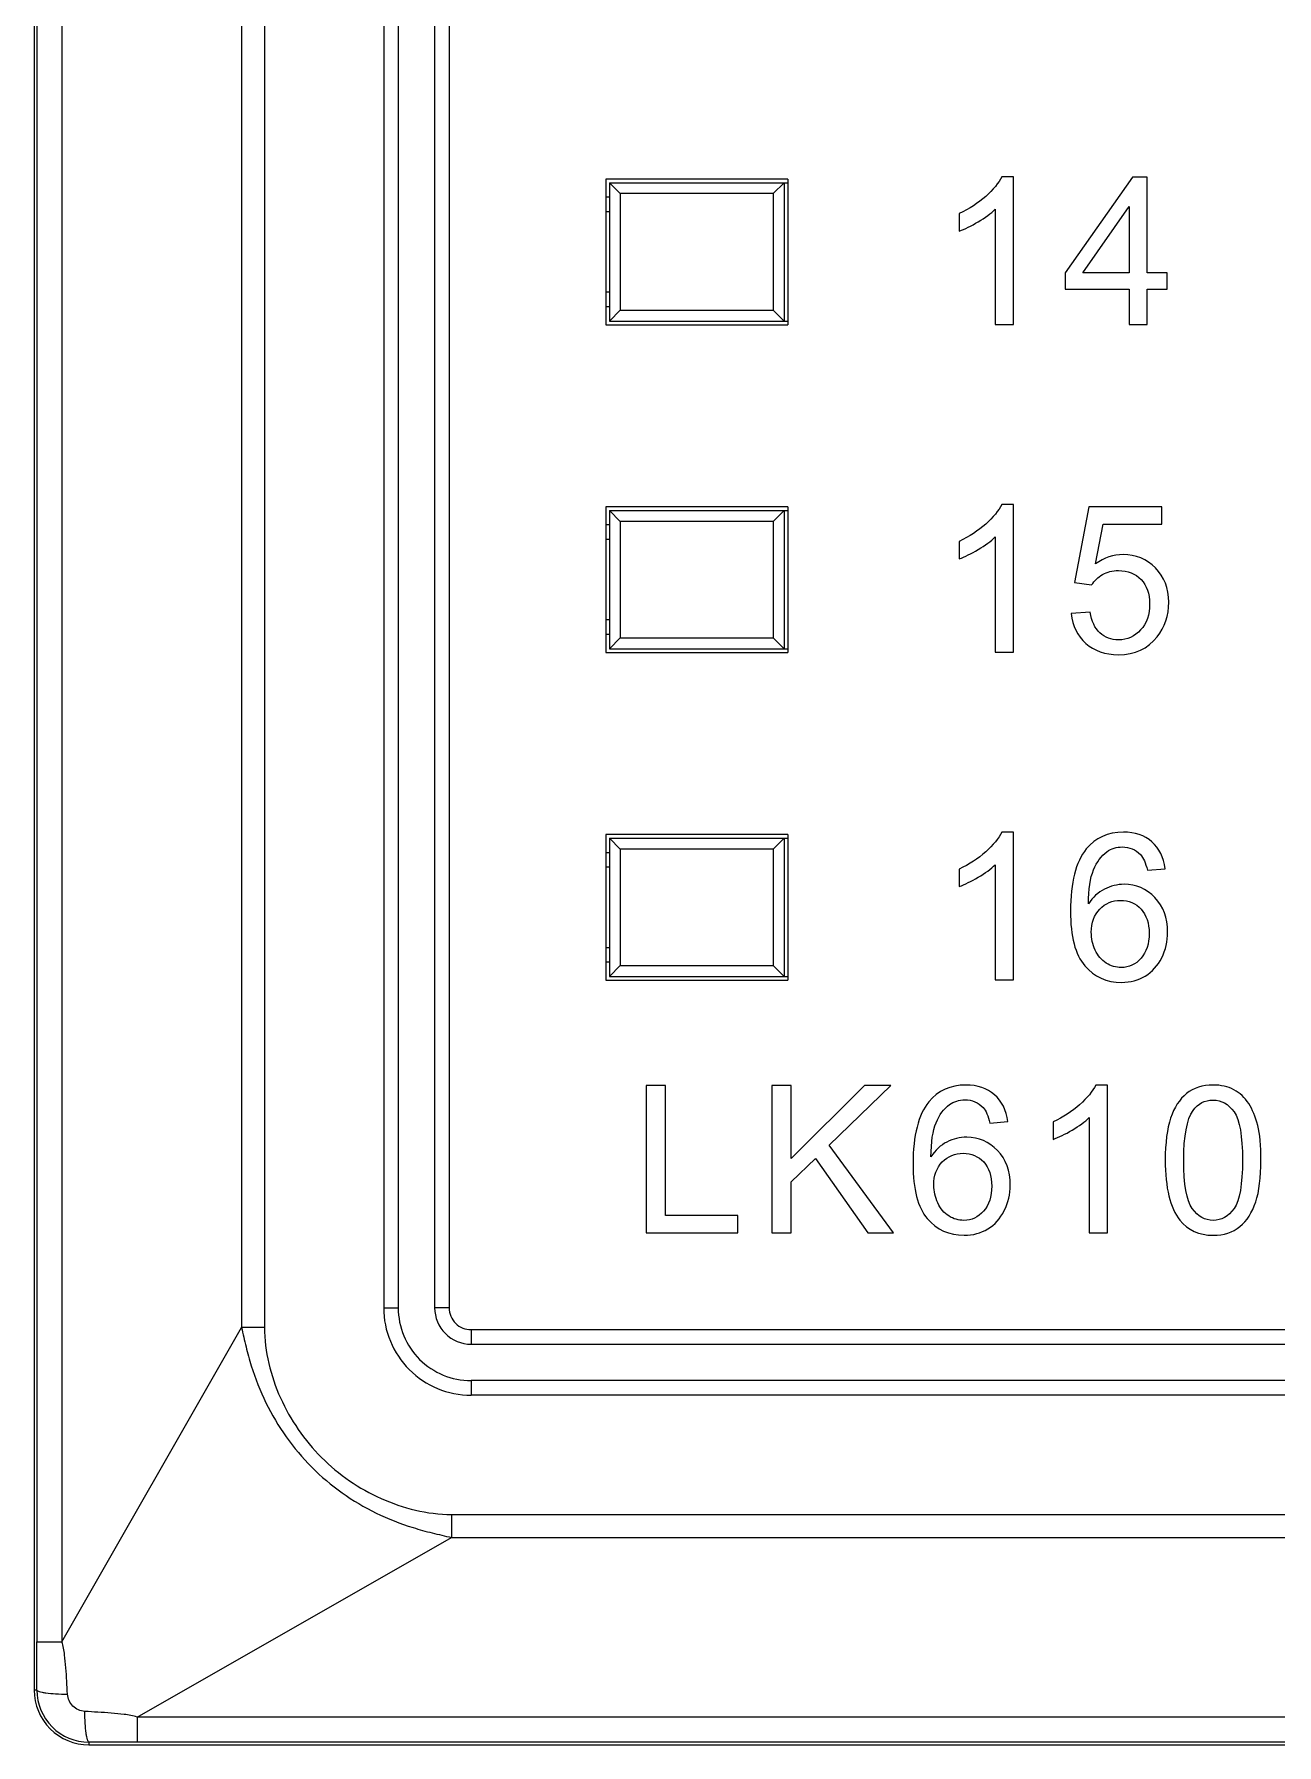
# Model space of a CAD drawing. Header units: millimetres. Extents: x 33157 to 59611, y -29750 to 1750.
# Drawn here: x 53530.83 to 53547.9, y -3682.7 to -3659.21 of the extents above; entities that cross this region are included whole.
import ezdxf

# ---------------------------------------------------------------- set-up
doc = ezdxf.new("R2010")
doc.units = ezdxf.units.MM
doc.layers.add('layer 1', color=7, linetype='Continuous', lineweight=18)

msp = doc.modelspace()

# ---------------------------------------------------------------- linework, layer by layer
at = {"layer": 'layer 1', "lineweight": 9}
for p, q in [((53530.832, -3583.449), (53530.832, -3681.948)), ((53530.87, -3584.113), (53530.87, -3681.284)), ((53531.212, -3584.113), (53531.212, -3681.284)), ((53533.678, -3588.429), (53533.678, -3676.968)), ((53533.994, -3588.429), (53533.994, -3676.968)), ((53535.632, -3588.699), (53535.632, -3676.698)), ((53535.832, -3588.699), (53535.832, -3676.698)), ((53536.332, -3588.699), (53536.332, -3676.698)), ((53536.532, -3588.699), (53536.532, -3676.698)), ((53538.682, -3661.199), (53538.682, -3663.199)), ((53538.732, -3661.249), (53538.732, -3663.149)), ((53541.132, -3661.249), (53541.132, -3663.149)), ((53541.182, -3661.199), (53541.182, -3663.199)), ((53538.882, -3661.399), (53538.882, -3662.999)), ((53540.982, -3661.399), (53540.982, -3662.999)), ((53538.682, -3665.699), (53538.682, -3667.699)), ((53538.732, -3665.749), (53538.732, -3667.649)), ((53541.132, -3665.749), (53541.132, -3667.649)), ((53541.182, -3665.699), (53541.182, -3667.699)), ((53538.882, -3665.899), (53538.882, -3667.499)), ((53540.982, -3665.899), (53540.982, -3667.499)), ((53538.682, -3670.199), (53538.682, -3672.199)), ((53538.732, -3670.249), (53538.732, -3672.149)), ((53541.132, -3670.249), (53541.132, -3672.149)), ((53541.182, -3670.199), (53541.182, -3672.199)), ((53538.882, -3670.399), (53538.882, -3671.999)), ((53540.982, -3670.399), (53540.982, -3671.999)), ((53535.832, -3676.698), (53535.832, -3676.698)), ((53536.532, -3676.698), (53536.532, -3676.698)), ((53533.678, -3676.968), (53533.678, -3676.968)), ((53533.994, -3676.968), (53533.994, -3676.968)), ((53536.832, -3676.998), (53536.832, -3676.998)), ((53536.832, -3676.998), (53536.832, -3677.198)), ((53536.832, -3677.698), (53536.832, -3677.698)), ((53536.832, -3677.698), (53536.832, -3677.898)), ((53536.563, -3679.536), (53536.563, -3679.536)), ((53536.563, -3679.536), (53536.563, -3679.852)), ((53536.563, -3679.852), (53536.563, -3679.852)), ((53531.212, -3681.284), (53531.212, -3681.284)), ((53530.869, -3681.948), (53530.869, -3681.948)), ((53532.246, -3682.319), (53532.246, -3682.319)), ((53532.246, -3682.319), (53532.246, -3682.661)), ((53531.582, -3682.662), (53531.582, -3682.662)), ((53531.582, -3682.662), (53531.582, -3682.698))]:
    msp.add_line(p, q, dxfattribs=at)
for points in [[(53541.182, -3661.199), (53541.182, -3661.199), (53538.682, -3661.199), (53538.682, -3661.199)], [(53538.732, -3661.249), (53538.732, -3661.249), (53541.182, -3661.249), (53541.182, -3661.249)], [(53538.732, -3661.249), (53538.732, -3661.249), (53538.882, -3661.399), (53538.882, -3661.399)], [(53541.132, -3661.249), (53541.132, -3661.249), (53540.982, -3661.399), (53540.982, -3661.399)], [(53538.732, -3661.449), (53538.732, -3661.449), (53538.682, -3661.449), (53538.682, -3661.449)], [(53540.982, -3661.399), (53540.982, -3661.399), (53538.882, -3661.399), (53538.882, -3661.399)], [(53538.732, -3661.649), (53538.732, -3661.649), (53538.682, -3661.649), (53538.682, -3661.649)], [(53538.682, -3662.749), (53538.682, -3662.749), (53538.732, -3662.749), (53538.732, -3662.749)], [(53538.682, -3662.949), (53538.682, -3662.949), (53538.732, -3662.949), (53538.732, -3662.949)], [(53538.682, -3663.199), (53538.682, -3663.199), (53541.182, -3663.199), (53541.182, -3663.199)], [(53538.732, -3663.149), (53538.732, -3663.149), (53541.182, -3663.149), (53541.182, -3663.149)], [(53538.732, -3663.149), (53538.732, -3663.149), (53538.882, -3662.999), (53538.882, -3662.999)], [(53538.882, -3662.999), (53538.882, -3662.999), (53540.982, -3662.999), (53540.982, -3662.999)], [(53541.132, -3663.149), (53541.132, -3663.149), (53540.982, -3662.999), (53540.982, -3662.999)], [(53541.182, -3665.699), (53541.182, -3665.699), (53538.682, -3665.699), (53538.682, -3665.699)], [(53538.732, -3665.749), (53538.732, -3665.749), (53541.182, -3665.749), (53541.182, -3665.749)], [(53538.732, -3665.749), (53538.732, -3665.749), (53538.882, -3665.899), (53538.882, -3665.899)], [(53541.132, -3665.749), (53541.132, -3665.749), (53540.982, -3665.899), (53540.982, -3665.899)], [(53538.732, -3665.949), (53538.732, -3665.949), (53538.682, -3665.949), (53538.682, -3665.949)], [(53540.982, -3665.899), (53540.982, -3665.899), (53538.882, -3665.899), (53538.882, -3665.899)], [(53538.732, -3666.149), (53538.732, -3666.149), (53538.682, -3666.149), (53538.682, -3666.149)], [(53538.682, -3667.249), (53538.682, -3667.249), (53538.732, -3667.249), (53538.732, -3667.249)], [(53538.682, -3667.449), (53538.682, -3667.449), (53538.732, -3667.449), (53538.732, -3667.449)], [(53538.732, -3667.649), (53538.732, -3667.649), (53541.182, -3667.649), (53541.182, -3667.649)], [(53538.732, -3667.649), (53538.732, -3667.649), (53538.882, -3667.499), (53538.882, -3667.499)], [(53538.882, -3667.499), (53538.882, -3667.499), (53540.982, -3667.499), (53540.982, -3667.499)], [(53541.132, -3667.649), (53541.132, -3667.649), (53540.982, -3667.499), (53540.982, -3667.499)], [(53538.682, -3667.699), (53538.682, -3667.699), (53541.182, -3667.699), (53541.182, -3667.699)], [(53541.182, -3670.199), (53541.182, -3670.199), (53538.682, -3670.199), (53538.682, -3670.199)], [(53538.732, -3670.249), (53538.732, -3670.249), (53541.182, -3670.249), (53541.182, -3670.249)], [(53538.732, -3670.249), (53538.732, -3670.249), (53538.882, -3670.399), (53538.882, -3670.399)], [(53541.132, -3670.249), (53541.132, -3670.249), (53540.982, -3670.399), (53540.982, -3670.399)], [(53538.732, -3670.449), (53538.732, -3670.449), (53538.682, -3670.449), (53538.682, -3670.449)], [(53540.982, -3670.399), (53540.982, -3670.399), (53538.882, -3670.399), (53538.882, -3670.399)], [(53538.732, -3670.649), (53538.732, -3670.649), (53538.682, -3670.649), (53538.682, -3670.649)], [(53538.682, -3671.749), (53538.682, -3671.749), (53538.732, -3671.749), (53538.732, -3671.749)], [(53538.682, -3671.949), (53538.682, -3671.949), (53538.732, -3671.949), (53538.732, -3671.949)], [(53538.732, -3672.149), (53538.732, -3672.149), (53538.882, -3671.999), (53538.882, -3671.999)], [(53538.882, -3671.999), (53538.882, -3671.999), (53540.982, -3671.999), (53540.982, -3671.999)], [(53541.132, -3672.149), (53541.132, -3672.149), (53540.982, -3671.999), (53540.982, -3671.999)], [(53538.682, -3672.199), (53538.682, -3672.199), (53541.182, -3672.199), (53541.182, -3672.199)], [(53538.732, -3672.149), (53538.732, -3672.149), (53541.182, -3672.149), (53541.182, -3672.149)], [(53535.632, -3676.698), (53535.632, -3676.698), (53535.832, -3676.698), (53535.832, -3676.698)], [(53536.532, -3676.698), (53536.532, -3676.698), (53536.332, -3676.698), (53536.332, -3676.698)], [(53531.212, -3681.284), (53531.212, -3681.284), (53533.678, -3676.968), (53533.678, -3676.968)], [(53533.994, -3676.968), (53533.994, -3676.968), (53533.678, -3676.968), (53533.678, -3676.968)], [(53536.832, -3676.998), (53536.832, -3676.998), (53559.532, -3676.998), (53559.532, -3676.998)], [(53536.832, -3676.998), (53536.832, -3676.998), (53559.532, -3676.998), (53559.532, -3676.998)], [(53536.832, -3677.198), (53536.832, -3677.198), (53559.532, -3677.198), (53559.532, -3677.198)], [(53559.532, -3677.698), (53559.532, -3677.698), (53536.832, -3677.698), (53536.832, -3677.698)], [(53559.532, -3677.898), (53559.532, -3677.898), (53536.832, -3677.898), (53536.832, -3677.898)], [(53536.563, -3679.536), (53536.563, -3679.536), (53559.801, -3679.536), (53559.801, -3679.536)], [(53532.246, -3682.319), (53532.246, -3682.319), (53536.563, -3679.852), (53536.563, -3679.852)], [(53536.563, -3679.852), (53536.563, -3679.852), (53559.801, -3679.852), (53559.801, -3679.852)], [(53530.87, -3681.284), (53530.87, -3681.284), (53531.212, -3681.284), (53531.212, -3681.284)], [(53530.869, -3681.948), (53530.869, -3681.727), (53530.87, -3681.506), (53530.87, -3681.284)], [(53530.869, -3681.948), (53530.869, -3681.948), (53530.832, -3681.948), (53530.832, -3681.948)], [(53564.118, -3682.319), (53564.118, -3682.319), (53532.246, -3682.319), (53532.246, -3682.319)], [(53531.582, -3682.698), (53531.582, -3682.698), (53564.782, -3682.698), (53564.782, -3682.698)], [(53532.246, -3682.661), (53532.025, -3682.661), (53531.803, -3682.661), (53531.582, -3682.662)], [(53564.118, -3682.661), (53564.118, -3682.661), (53532.246, -3682.661), (53532.246, -3682.661)]]:
    msp.add_open_spline(points, degree=3, dxfattribs=at)
at = {"layer": 'layer 1'}
for points, knots in [([(53544.282, -3663.196), (53544.282, -3663.196), (53544.033, -3663.196), (53544.033, -3663.196), (53544.033, -3663.196), (53544.033, -3661.614), (53544.033, -3661.614), (53543.974, -3661.672), (53543.895, -3661.729), (53543.798, -3661.786), (53543.701, -3661.843), (53543.614, -3661.885), (53543.537, -3661.914), (53543.537, -3661.914), (53543.537, -3661.674), (53543.537, -3661.674), (53543.675, -3661.609), (53543.797, -3661.53), (53543.901, -3661.437), (53544.005, -3661.344), (53544.079, -3661.254), (53544.122, -3661.167), (53544.122, -3661.167), (53544.282, -3661.167), (53544.282, -3661.167), (53544.282, -3661.167), (53544.282, -3663.196), (53544.282, -3663.196)], [0, 0, 0, 0, 142398.644201, 142398.644201, 142398.644201, 284797.288402, 284797.288402, 284797.288402, 427195.932604, 427195.932604, 427195.932604, 569594.576805, 569594.576805, 569594.576805, 711993.221006, 711993.221006, 711993.221006, 854391.865207, 854391.865207, 854391.865207, 996790.509409, 996790.509409, 996790.509409, 1139189.15361, 1139189.15361, 1139189.15361, 1281587.797811, 1281587.797811, 1281587.797811, 1281587.797811]), ([(53545.87, -3663.196), (53545.87, -3663.196), (53545.87, -3662.713), (53545.87, -3662.713), (53545.87, -3662.713), (53544.992, -3662.713), (53544.992, -3662.713), (53544.992, -3662.713), (53544.992, -3662.485), (53544.992, -3662.485), (53544.992, -3662.485), (53545.915, -3661.175), (53545.915, -3661.175), (53545.915, -3661.175), (53546.118, -3661.175), (53546.118, -3661.175), (53546.118, -3661.175), (53546.118, -3662.485), (53546.118, -3662.485), (53546.118, -3662.485), (53546.392, -3662.485), (53546.392, -3662.485), (53546.392, -3662.485), (53546.392, -3662.713), (53546.392, -3662.713), (53546.392, -3662.713), (53546.118, -3662.713), (53546.118, -3662.713), (53546.118, -3662.713), (53546.118, -3663.196), (53546.118, -3663.196), (53546.118, -3663.196), (53545.87, -3663.196), (53545.87, -3663.196)], [0, 0, 0, 0, 140855.986837, 140855.986837, 140855.986837, 281711.973673, 281711.973673, 281711.973673, 422567.96051, 422567.96051, 422567.96051, 563423.947346, 563423.947346, 563423.947346, 704279.934183, 704279.934183, 704279.934183, 845135.921019, 845135.921019, 845135.921019, 985991.907856, 985991.907856, 985991.907856, 1126847.894693, 1126847.894693, 1126847.894693, 1267703.881529, 1267703.881529, 1267703.881529, 1408559.868366, 1408559.868366, 1408559.868366, 1549415.855202, 1549415.855202, 1549415.855202, 1549415.855202]), ([(53545.87, -3662.485), (53545.87, -3662.485), (53545.87, -3661.575), (53545.87, -3661.575), (53545.87, -3661.575), (53545.236, -3662.485), (53545.236, -3662.485), (53545.236, -3662.485), (53545.87, -3662.485), (53545.87, -3662.485)], [0, 0, 0, 0, 159420.141462, 159420.141462, 159420.141462, 318840.282923, 318840.282923, 318840.282923, 478260.424385, 478260.424385, 478260.424385, 478260.424385]), ([(53544.282, -3667.696), (53544.282, -3667.696), (53544.033, -3667.696), (53544.033, -3667.696), (53544.033, -3667.696), (53544.033, -3666.114), (53544.033, -3666.114), (53543.974, -3666.172), (53543.895, -3666.229), (53543.798, -3666.286), (53543.701, -3666.343), (53543.614, -3666.385), (53543.537, -3666.414), (53543.537, -3666.414), (53543.537, -3666.174), (53543.537, -3666.174), (53543.675, -3666.109), (53543.797, -3666.03), (53543.901, -3665.937), (53544.005, -3665.844), (53544.079, -3665.754), (53544.122, -3665.667), (53544.122, -3665.667), (53544.282, -3665.667), (53544.282, -3665.667), (53544.282, -3665.667), (53544.282, -3667.696), (53544.282, -3667.696)], [0, 0, 0, 0, 142404.703996, 142404.703996, 142404.703996, 284809.407993, 284809.407993, 284809.407993, 427214.111989, 427214.111989, 427214.111989, 569618.815986, 569618.815986, 569618.815986, 712023.519982, 712023.519982, 712023.519982, 854428.223979, 854428.223979, 854428.223979, 996832.927975, 996832.927975, 996832.927975, 1139237.631971, 1139237.631971, 1139237.631971, 1281642.335968, 1281642.335968, 1281642.335968, 1281642.335968]), ([(53545.077, -3667.165), (53545.077, -3667.165), (53545.336, -3667.145), (53545.336, -3667.145), (53545.356, -3667.272), (53545.4, -3667.367), (53545.47, -3667.431), (53545.54, -3667.494), (53545.625, -3667.526), (53545.725, -3667.526), (53545.846, -3667.526), (53545.947, -3667.481), (53546.029, -3667.391), (53546.111, -3667.301), (53546.152, -3667.182), (53546.152, -3667.033), (53546.152, -3666.891), (53546.113, -3666.78), (53546.034, -3666.698), (53545.956, -3666.616), (53545.852, -3666.575), (53545.723, -3666.575), (53545.642, -3666.575), (53545.57, -3666.594), (53545.506, -3666.63), (53545.443, -3666.667), (53545.393, -3666.715), (53545.356, -3666.773), (53545.356, -3666.773), (53545.122, -3666.739), (53545.122, -3666.739), (53545.122, -3666.739), (53545.317, -3665.7), (53545.317, -3665.7), (53545.317, -3665.7), (53546.319, -3665.7), (53546.319, -3665.7), (53546.319, -3665.7), (53546.319, -3665.938), (53546.319, -3665.938), (53546.319, -3665.938), (53545.515, -3665.938), (53545.515, -3665.938), (53545.515, -3665.938), (53545.407, -3666.483), (53545.407, -3666.483), (53545.528, -3666.398), (53545.655, -3666.355), (53545.788, -3666.355), (53545.963, -3666.355), (53546.112, -3666.416), (53546.233, -3666.539), (53546.354, -3666.661), (53546.415, -3666.818), (53546.415, -3667.01), (53546.415, -3667.193), (53546.361, -3667.351), (53546.255, -3667.484), (53546.126, -3667.648), (53545.949, -3667.73), (53545.725, -3667.73), (53545.542, -3667.73), (53545.392, -3667.678), (53545.276, -3667.575), (53545.16, -3667.472), (53545.093, -3667.335), (53545.077, -3667.165)], [0, 0, 0, 0, 137465.911258, 137465.911258, 137465.911258, 274931.822516, 274931.822516, 274931.822516, 412397.733773, 412397.733773, 412397.733773, 549863.645031, 549863.645031, 549863.645031, 687329.556289, 687329.556289, 687329.556289, 824795.467547, 824795.467547, 824795.467547, 962261.378805, 962261.378805, 962261.378805, 1099727.290062, 1099727.290062, 1099727.290062, 1237193.20132, 1237193.20132, 1237193.20132, 1374659.112578, 1374659.112578, 1374659.112578, 1512125.023836, 1512125.023836, 1512125.023836, 1649590.935093, 1649590.935093, 1649590.935093, 1787056.846351, 1787056.846351, 1787056.846351, 1924522.757609, 1924522.757609, 1924522.757609, 2061988.668867, 2061988.668867, 2061988.668867, 2199454.580125, 2199454.580125, 2199454.580125, 2336920.491382, 2336920.491382, 2336920.491382, 2474386.40264, 2474386.40264, 2474386.40264, 2611852.313898, 2611852.313898, 2611852.313898, 2749318.225156, 2749318.225156, 2749318.225156, 2886784.136414, 2886784.136414, 2886784.136414, 3024250.047671, 3024250.047671, 3024250.047671, 3024250.047671]), ([(53544.282, -3672.196), (53544.282, -3672.196), (53544.033, -3672.196), (53544.033, -3672.196), (53544.033, -3672.196), (53544.033, -3670.614), (53544.033, -3670.614), (53543.974, -3670.672), (53543.895, -3670.729), (53543.798, -3670.786), (53543.701, -3670.843), (53543.614, -3670.885), (53543.537, -3670.914), (53543.537, -3670.914), (53543.537, -3670.674), (53543.537, -3670.674), (53543.675, -3670.609), (53543.797, -3670.53), (53543.901, -3670.437), (53544.005, -3670.344), (53544.079, -3670.254), (53544.122, -3670.167), (53544.122, -3670.167), (53544.282, -3670.167), (53544.282, -3670.167), (53544.282, -3670.167), (53544.282, -3672.196), (53544.282, -3672.196)], [0, 0, 0, 0, 142410.764405, 142410.764405, 142410.764405, 284821.528809, 284821.528809, 284821.528809, 427232.293214, 427232.293214, 427232.293214, 569643.057619, 569643.057619, 569643.057619, 712053.822024, 712053.822024, 712053.822024, 854464.586428, 854464.586428, 854464.586428, 996875.350833, 996875.350833, 996875.350833, 1139286.115238, 1139286.115238, 1139286.115238, 1281696.879643, 1281696.879643, 1281696.879643, 1281696.879643]), ([(53546.367, -3670.669), (53546.367, -3670.669), (53546.121, -3670.689), (53546.121, -3670.689), (53546.099, -3670.591), (53546.067, -3670.52), (53546.026, -3670.476), (53545.959, -3670.405), (53545.876, -3670.37), (53545.777, -3670.37), (53545.698, -3670.37), (53545.627, -3670.392), (53545.566, -3670.436), (53545.488, -3670.493), (53545.427, -3670.576), (53545.382, -3670.685), (53545.336, -3670.795), (53545.313, -3670.95), (53545.311, -3671.152), (53545.371, -3671.061), (53545.444, -3670.993), (53545.531, -3670.95), (53545.617, -3670.906), (53545.708, -3670.883), (53545.803, -3670.883), (53545.968, -3670.883), (53546.109, -3670.945), (53546.226, -3671.066), (53546.342, -3671.188), (53546.4, -3671.345), (53546.4, -3671.539), (53546.4, -3671.666), (53546.373, -3671.783), (53546.319, -3671.892), (53546.264, -3672.001), (53546.189, -3672.085), (53546.093, -3672.143), (53545.997, -3672.2), (53545.889, -3672.23), (53545.767, -3672.23), (53545.561, -3672.23), (53545.392, -3672.153), (53545.261, -3672.001), (53545.131, -3671.85), (53545.065, -3671.599), (53545.065, -3671.25), (53545.065, -3670.859), (53545.138, -3670.575), (53545.282, -3670.398), (53545.408, -3670.244), (53545.578, -3670.167), (53545.792, -3670.167), (53545.951, -3670.167), (53546.082, -3670.211), (53546.184, -3670.3), (53546.285, -3670.389), (53546.346, -3670.512), (53546.367, -3670.669)], [0, 0, 0, 0, 137937.571669, 137937.571669, 137937.571669, 275875.143337, 275875.143337, 275875.143337, 413812.715006, 413812.715006, 413812.715006, 551750.286674, 551750.286674, 551750.286674, 689687.858343, 689687.858343, 689687.858343, 827625.430012, 827625.430012, 827625.430012, 965563.00168, 965563.00168, 965563.00168, 1103500.573349, 1103500.573349, 1103500.573349, 1241438.145017, 1241438.145017, 1241438.145017, 1379375.716686, 1379375.716686, 1379375.716686, 1517313.288354, 1517313.288354, 1517313.288354, 1655250.860023, 1655250.860023, 1655250.860023, 1793188.431692, 1793188.431692, 1793188.431692, 1931126.00336, 1931126.00336, 1931126.00336, 2069063.575029, 2069063.575029, 2069063.575029, 2207001.146697, 2207001.146697, 2207001.146697, 2344938.718366, 2344938.718366, 2344938.718366, 2482876.290035, 2482876.290035, 2482876.290035, 2620813.861703, 2620813.861703, 2620813.861703, 2620813.861703]), ([(53545.351, -3671.541), (53545.351, -3671.627), (53545.369, -3671.708), (53545.405, -3671.787), (53545.441, -3671.865), (53545.492, -3671.924), (53545.557, -3671.965), (53545.621, -3672.006), (53545.69, -3672.026), (53545.763, -3672.026), (53545.869, -3672.026), (53545.959, -3671.984), (53546.034, -3671.899), (53546.109, -3671.815), (53546.146, -3671.7), (53546.146, -3671.555), (53546.146, -3671.415), (53546.109, -3671.305), (53546.035, -3671.224), (53545.962, -3671.144), (53545.867, -3671.104), (53545.753, -3671.104), (53545.641, -3671.104), (53545.546, -3671.144), (53545.468, -3671.224), (53545.39, -3671.305), (53545.351, -3671.41), (53545.351, -3671.541)], [0, 0, 0, 0, 142417.965272, 142417.965272, 142417.965272, 284835.930545, 284835.930545, 284835.930545, 427253.895817, 427253.895817, 427253.895817, 569671.86109, 569671.86109, 569671.86109, 712089.826362, 712089.826362, 712089.826362, 854507.791634, 854507.791634, 854507.791634, 996925.756907, 996925.756907, 996925.756907, 1139343.722179, 1139343.722179, 1139343.722179, 1281761.687451, 1281761.687451, 1281761.687451, 1281761.687451]), ([(53539.236, -3675.668), (53539.236, -3675.668), (53539.236, -3673.647), (53539.236, -3673.647), (53539.236, -3673.647), (53539.504, -3673.647), (53539.504, -3673.647), (53539.504, -3673.647), (53539.504, -3675.431), (53539.504, -3675.431), (53539.504, -3675.431), (53540.498, -3675.431), (53540.498, -3675.431), (53540.498, -3675.431), (53540.498, -3675.668), (53540.498, -3675.668), (53540.498, -3675.668), (53539.236, -3675.668), (53539.236, -3675.668)], [0, 0, 0, 0, 146970.367872, 146970.367872, 146970.367872, 293940.735744, 293940.735744, 293940.735744, 440911.103616, 440911.103616, 440911.103616, 587881.471488, 587881.471488, 587881.471488, 734851.839359, 734851.839359, 734851.839359, 881822.207231, 881822.207231, 881822.207231, 881822.207231]), ([(53540.963, -3675.668), (53540.963, -3675.668), (53540.963, -3673.647), (53540.963, -3673.647), (53540.963, -3673.647), (53541.231, -3673.647), (53541.231, -3673.647), (53541.231, -3673.647), (53541.231, -3674.649), (53541.231, -3674.649), (53541.231, -3674.649), (53542.235, -3673.647), (53542.235, -3673.647), (53542.235, -3673.647), (53542.597, -3673.647), (53542.597, -3673.647), (53542.597, -3673.647), (53541.749, -3674.466), (53541.749, -3674.466), (53541.749, -3674.466), (53542.633, -3675.668), (53542.633, -3675.668), (53542.633, -3675.668), (53542.281, -3675.668), (53542.281, -3675.668), (53542.281, -3675.668), (53541.561, -3674.648), (53541.561, -3674.648), (53541.561, -3674.648), (53541.231, -3674.968), (53541.231, -3674.968), (53541.231, -3674.968), (53541.231, -3675.668), (53541.231, -3675.668), (53541.231, -3675.668), (53540.963, -3675.668), (53540.963, -3675.668)], [0, 0, 0, 0, 140435.974132, 140435.974132, 140435.974132, 280871.948263, 280871.948263, 280871.948263, 421307.922395, 421307.922395, 421307.922395, 561743.896526, 561743.896526, 561743.896526, 702179.870658, 702179.870658, 702179.870658, 842615.844789, 842615.844789, 842615.844789, 983051.818921, 983051.818921, 983051.818921, 1123487.793052, 1123487.793052, 1123487.793052, 1263923.767184, 1263923.767184, 1263923.767184, 1404359.741315, 1404359.741315, 1404359.741315, 1544795.715447, 1544795.715447, 1544795.715447, 1685231.689579, 1685231.689579, 1685231.689579, 1685231.689579]), ([(53544.204, -3674.141), (53544.204, -3674.141), (53543.959, -3674.161), (53543.959, -3674.161), (53543.936, -3674.063), (53543.905, -3673.992), (53543.864, -3673.948), (53543.797, -3673.877), (53543.714, -3673.842), (53543.615, -3673.842), (53543.535, -3673.842), (53543.465, -3673.864), (53543.404, -3673.908), (53543.326, -3673.965), (53543.265, -3674.048), (53543.219, -3674.157), (53543.174, -3674.267), (53543.151, -3674.422), (53543.149, -3674.624), (53543.208, -3674.533), (53543.282, -3674.465), (53543.368, -3674.422), (53543.455, -3674.378), (53543.545, -3674.355), (53543.64, -3674.355), (53543.806, -3674.355), (53543.947, -3674.417), (53544.063, -3674.538), (53544.18, -3674.66), (53544.238, -3674.817), (53544.238, -3675.011), (53544.238, -3675.138), (53544.211, -3675.255), (53544.156, -3675.364), (53544.101, -3675.473), (53544.026, -3675.557), (53543.93, -3675.615), (53543.835, -3675.672), (53543.726, -3675.702), (53543.605, -3675.702), (53543.398, -3675.702), (53543.23, -3675.625), (53543.099, -3675.473), (53542.968, -3675.322), (53542.903, -3675.071), (53542.903, -3674.722), (53542.903, -3674.331), (53542.976, -3674.047), (53543.12, -3673.87), (53543.246, -3673.716), (53543.416, -3673.639), (53543.63, -3673.639), (53543.789, -3673.639), (53543.92, -3673.683), (53544.021, -3673.772), (53544.123, -3673.861), (53544.184, -3673.984), (53544.204, -3674.141)], [0, 0, 0, 0, 137936.822858, 137936.822858, 137936.822858, 275873.645716, 275873.645716, 275873.645716, 413810.468574, 413810.468574, 413810.468574, 551747.291432, 551747.291432, 551747.291432, 689684.11429, 689684.11429, 689684.11429, 827620.937148, 827620.937148, 827620.937148, 965557.760006, 965557.760006, 965557.760006, 1103494.582864, 1103494.582864, 1103494.582864, 1241431.405722, 1241431.405722, 1241431.405722, 1379368.22858, 1379368.22858, 1379368.22858, 1517305.051438, 1517305.051438, 1517305.051438, 1655241.874296, 1655241.874296, 1655241.874296, 1793178.697154, 1793178.697154, 1793178.697154, 1931115.520012, 1931115.520012, 1931115.520012, 2069052.34287, 2069052.34287, 2069052.34287, 2206989.165728, 2206989.165728, 2206989.165728, 2344925.988586, 2344925.988586, 2344925.988586, 2482862.811444, 2482862.811444, 2482862.811444, 2620799.634302, 2620799.634302, 2620799.634302, 2620799.634302]), ([(53545.572, -3675.668), (53545.572, -3675.668), (53545.324, -3675.668), (53545.324, -3675.668), (53545.324, -3675.668), (53545.324, -3674.086), (53545.324, -3674.086), (53545.264, -3674.144), (53545.185, -3674.201), (53545.089, -3674.258), (53544.992, -3674.315), (53544.904, -3674.357), (53544.827, -3674.386), (53544.827, -3674.386), (53544.827, -3674.146), (53544.827, -3674.146), (53544.966, -3674.081), (53545.087, -3674.002), (53545.191, -3673.909), (53545.295, -3673.816), (53545.369, -3673.726), (53545.412, -3673.639), (53545.412, -3673.639), (53545.572, -3673.639), (53545.572, -3673.639), (53545.572, -3673.639), (53545.572, -3675.668), (53545.572, -3675.668)], [0, 0, 0, 0, 142418.753744, 142418.753744, 142418.753744, 284837.507489, 284837.507489, 284837.507489, 427256.261233, 427256.261233, 427256.261233, 569675.014977, 569675.014977, 569675.014977, 712093.768722, 712093.768722, 712093.768722, 854512.522466, 854512.522466, 854512.522466, 996931.27621, 996931.27621, 996931.27621, 1139350.029955, 1139350.029955, 1139350.029955, 1281768.783699, 1281768.783699, 1281768.783699, 1281768.783699]), ([(53546.367, -3674.671), (53546.367, -3674.432), (53546.392, -3674.239), (53546.441, -3674.093), (53546.49, -3673.947), (53546.563, -3673.835), (53546.66, -3673.756), (53546.756, -3673.678), (53546.878, -3673.639), (53547.025, -3673.639), (53547.133, -3673.639), (53547.228, -3673.66), (53547.31, -3673.704), (53547.392, -3673.748), (53547.46, -3673.811), (53547.513, -3673.893), (53547.565, -3673.975), (53547.607, -3674.075), (53547.637, -3674.193), (53547.667, -3674.311), (53547.682, -3674.471), (53547.682, -3674.671), (53547.682, -3674.908), (53547.658, -3675.1), (53547.609, -3675.245), (53547.561, -3675.392), (53547.488, -3675.504), (53547.391, -3675.583), (53547.295, -3675.662), (53547.172, -3675.702), (53547.025, -3675.702), (53546.83, -3675.702), (53546.678, -3675.632), (53546.567, -3675.494), (53546.434, -3675.324), (53546.367, -3675.05), (53546.367, -3674.671)], [0, 0, 0, 0, 140453.205878, 140453.205878, 140453.205878, 280906.411756, 280906.411756, 280906.411756, 421359.617634, 421359.617634, 421359.617634, 561812.823512, 561812.823512, 561812.823512, 702266.02939, 702266.02939, 702266.02939, 842719.235269, 842719.235269, 842719.235269, 983172.441147, 983172.441147, 983172.441147, 1123625.647025, 1123625.647025, 1123625.647025, 1264078.852903, 1264078.852903, 1264078.852903, 1404532.058781, 1404532.058781, 1404532.058781, 1544985.264659, 1544985.264659, 1544985.264659, 1685438.470537, 1685438.470537, 1685438.470537, 1685438.470537]), ([(53546.621, -3674.672), (53546.621, -3675.004), (53546.66, -3675.225), (53546.737, -3675.334), (53546.815, -3675.444), (53546.911, -3675.498), (53547.025, -3675.498), (53547.139, -3675.498), (53547.235, -3675.443), (53547.312, -3675.334), (53547.39, -3675.224), (53547.428, -3675.003), (53547.428, -3674.672), (53547.428, -3674.339), (53547.39, -3674.118), (53547.312, -3674.009), (53547.235, -3673.899), (53547.138, -3673.845), (53547.022, -3673.845), (53546.908, -3673.845), (53546.817, -3673.893), (53546.749, -3673.989), (53546.664, -3674.112), (53546.621, -3674.34), (53546.621, -3674.672)], [0, 0, 0, 0, 143722.93088, 143722.93088, 143722.93088, 287445.861761, 287445.861761, 287445.861761, 431168.792641, 431168.792641, 431168.792641, 574891.723521, 574891.723521, 574891.723521, 718614.654401, 718614.654401, 718614.654401, 862337.585282, 862337.585282, 862337.585282, 1006060.516162, 1006060.516162, 1006060.516162, 1149783.447042, 1149783.447042, 1149783.447042, 1149783.447042]), ([(53543.188, -3675.013), (53543.188, -3675.099), (53543.206, -3675.18), (53543.243, -3675.259), (53543.279, -3675.337), (53543.33, -3675.396), (53543.394, -3675.437), (53543.459, -3675.478), (53543.528, -3675.498), (53543.601, -3675.498), (53543.706, -3675.498), (53543.797, -3675.456), (53543.872, -3675.371), (53543.946, -3675.287), (53543.984, -3675.172), (53543.984, -3675.027), (53543.984, -3674.887), (53543.947, -3674.777), (53543.873, -3674.696), (53543.799, -3674.616), (53543.705, -3674.576), (53543.591, -3674.576), (53543.479, -3674.576), (53543.383, -3674.616), (53543.305, -3674.696), (53543.227, -3674.777), (53543.188, -3674.882), (53543.188, -3675.013)], [0, 0, 0, 0, 142417.089917, 142417.089917, 142417.089917, 284834.179833, 284834.179833, 284834.179833, 427251.26975, 427251.26975, 427251.26975, 569668.359666, 569668.359666, 569668.359666, 712085.449583, 712085.449583, 712085.449583, 854502.539499, 854502.539499, 854502.539499, 996919.629416, 996919.629416, 996919.629416, 1139336.719332, 1139336.719332, 1139336.719332, 1281753.809249, 1281753.809249, 1281753.809249, 1281753.809249])]:
    msp.add_open_spline(points, degree=3, knots=knots, dxfattribs=at)
at = {"layer": 'layer 1', "lineweight": 9}
for points, knots in [([(53535.632, -3676.698), (53535.632, -3677.017), (53535.759, -3677.322), (53535.984, -3677.547), (53536.209, -3677.772), (53536.514, -3677.898), (53536.832, -3677.898)], [0, 0, 0, 0, 173114.347644, 173114.347644, 173114.347644, 346228.695288, 346228.695288, 346228.695288, 346228.695288]), ([(53535.832, -3676.698), (53535.832, -3676.964), (53535.937, -3677.218), (53536.125, -3677.406), (53536.313, -3677.593), (53536.567, -3677.698), (53536.832, -3677.698)], [0, 0, 0, 0, 173114.733995, 173114.733995, 173114.733995, 346229.467989, 346229.467989, 346229.467989, 346229.467989]), ([(53536.332, -3676.698), (53536.332, -3676.831), (53536.385, -3676.958), (53536.479, -3677.052), (53536.572, -3677.146), (53536.699, -3677.198), (53536.832, -3677.198)], [0, 0, 0, 0, 173115.700263, 173115.700263, 173115.700263, 346231.400526, 346231.400526, 346231.400526, 346231.400526]), ([(53536.532, -3676.698), (53536.532, -3676.778), (53536.564, -3676.854), (53536.62, -3676.911), (53536.676, -3676.967), (53536.753, -3676.998), (53536.832, -3676.998)], [0, 0, 0, 0, 173116.086774, 173116.086774, 173116.086774, 346232.173549, 346232.173549, 346232.173549, 346232.173549]), ([(53533.678, -3676.968), (53533.7, -3677.056), (53533.719, -3677.145), (53533.741, -3677.233), (53533.763, -3677.321), (53533.787, -3677.408), (53533.814, -3677.495), (53533.869, -3677.669), (53533.935, -3677.838), (53534.015, -3678.002), (53534.094, -3678.165), (53534.187, -3678.322), (53534.293, -3678.47), (53534.398, -3678.618), (53534.516, -3678.758), (53534.644, -3678.886), (53534.773, -3679.015), (53534.912, -3679.132), (53535.06, -3679.238), (53535.209, -3679.343), (53535.365, -3679.436), (53535.529, -3679.516), (53535.692, -3679.595), (53535.862, -3679.662), (53536.035, -3679.716), (53536.122, -3679.743), (53536.21, -3679.767), (53536.298, -3679.789), (53536.386, -3679.811), (53536.475, -3679.831), (53536.563, -3679.852)], [0, 0, 0, 0, 141734.324731, 141734.324731, 141734.324731, 283468.649462, 283468.649462, 283468.649462, 425202.974193, 425202.974193, 425202.974193, 566937.298924, 566937.298924, 566937.298924, 708671.623655, 708671.623655, 708671.623655, 850405.948386, 850405.948386, 850405.948386, 992140.273117, 992140.273117, 992140.273117, 1133874.597848, 1133874.597848, 1133874.597848, 1275608.922579, 1275608.922579, 1275608.922579, 1417343.24731, 1417343.24731, 1417343.24731, 1417343.24731]), ([(53533.994, -3676.968), (53533.994, -3677.134), (53534.017, -3677.3), (53534.054, -3677.462), (53534.092, -3677.625), (53534.146, -3677.783), (53534.214, -3677.935), (53534.35, -3678.237), (53534.543, -3678.516), (53534.778, -3678.752), (53535.014, -3678.988), (53535.293, -3679.181), (53535.596, -3679.316), (53535.748, -3679.384), (53535.906, -3679.438), (53536.068, -3679.476), (53536.23, -3679.514), (53536.397, -3679.536), (53536.563, -3679.536)], [0, 0, 0, 0, 146964.206164, 146964.206164, 146964.206164, 293928.412328, 293928.412328, 293928.412328, 440892.618492, 440892.618492, 440892.618492, 587856.824656, 587856.824656, 587856.824656, 734821.03082, 734821.03082, 734821.03082, 881785.236984, 881785.236984, 881785.236984, 881785.236984]), ([(53531.289, -3682.004), (53531.286, -3681.944), (53531.283, -3681.884), (53531.279, -3681.823), (53531.275, -3681.763), (53531.272, -3681.703), (53531.267, -3681.642), (53531.262, -3681.582), (53531.256, -3681.522), (53531.249, -3681.462), (53531.242, -3681.401), (53531.233, -3681.341), (53531.212, -3681.284)], [0, 0, 0, 0, 153498.09206, 153498.09206, 153498.09206, 306996.18412, 306996.18412, 306996.18412, 460494.27618, 460494.27618, 460494.27618, 613992.36824, 613992.36824, 613992.36824, 613992.36824]), ([(53530.832, -3681.948), (53530.832, -3682.147), (53530.911, -3682.338), (53531.052, -3682.479), (53531.192, -3682.619), (53531.383, -3682.698), (53531.582, -3682.698)], [0, 0, 0, 0, 173107.816625, 173107.816625, 173107.816625, 346215.633251, 346215.633251, 346215.633251, 346215.633251]), ([(53530.869, -3681.948), (53530.869, -3682.138), (53530.944, -3682.319), (53531.078, -3682.453), (53531.211, -3682.587), (53531.393, -3682.662), (53531.582, -3682.662)], [0, 0, 0, 0, 173107.887723, 173107.887723, 173107.887723, 346215.775446, 346215.775446, 346215.775446, 346215.775446]), ([(53530.869, -3681.948), (53530.87, -3681.953), (53530.874, -3681.956), (53530.878, -3681.958), (53530.886, -3681.963), (53530.894, -3681.965), (53530.902, -3681.968), (53530.914, -3681.971), (53530.927, -3681.974), (53530.94, -3681.977), (53530.957, -3681.98), (53530.974, -3681.982), (53530.991, -3681.985), (53531.036, -3681.991), (53531.081, -3681.994), (53531.126, -3681.997), (53531.18, -3682.001), (53531.235, -3682.003), (53531.289, -3682.004)], [0, 0, 0, 0, 146961.402291, 146961.402291, 146961.402291, 293922.804581, 293922.804581, 293922.804581, 440884.206872, 440884.206872, 440884.206872, 587845.609163, 587845.609163, 587845.609163, 734807.011453, 734807.011453, 734807.011453, 881768.413744, 881768.413744, 881768.413744, 881768.413744]), ([(53531.527, -3682.241), (53531.467, -3682.238), (53531.408, -3682.21), (53531.364, -3682.166), (53531.321, -3682.123), (53531.293, -3682.064), (53531.289, -3682.004)], [0, 0, 0, 0, 173108.79531, 173108.79531, 173108.79531, 346217.59062, 346217.59062, 346217.59062, 346217.59062]), ([(53531.582, -3682.662), (53531.578, -3682.661), (53531.575, -3682.657), (53531.572, -3682.652), (53531.568, -3682.644), (53531.565, -3682.637), (53531.563, -3682.629), (53531.559, -3682.616), (53531.556, -3682.603), (53531.554, -3682.591), (53531.551, -3682.573), (53531.548, -3682.556), (53531.546, -3682.539), (53531.54, -3682.495), (53531.536, -3682.45), (53531.533, -3682.405), (53531.53, -3682.35), (53531.528, -3682.296), (53531.527, -3682.241)], [0, 0, 0, 0, 146963.942824, 146963.942824, 146963.942824, 293927.885648, 293927.885648, 293927.885648, 440891.828471, 440891.828471, 440891.828471, 587855.771295, 587855.771295, 587855.771295, 734819.714119, 734819.714119, 734819.714119, 881783.656943, 881783.656943, 881783.656943, 881783.656943]), ([(53532.246, -3682.319), (53532.218, -3682.308), (53532.189, -3682.301), (53532.159, -3682.295), (53532.129, -3682.29), (53532.099, -3682.285), (53532.069, -3682.282), (53532.009, -3682.274), (53531.949, -3682.269), (53531.888, -3682.264), (53531.828, -3682.259), (53531.768, -3682.255), (53531.707, -3682.251), (53531.647, -3682.248), (53531.587, -3682.244), (53531.527, -3682.241)], [0, 0, 0, 0, 149202.975017, 149202.975017, 149202.975017, 298405.950033, 298405.950033, 298405.950033, 447608.92505, 447608.92505, 447608.92505, 596811.900066, 596811.900066, 596811.900066, 746014.875083, 746014.875083, 746014.875083, 746014.875083])]:
    msp.add_open_spline(points, degree=3, knots=knots, dxfattribs=at)

doc.saveas('drawing.dxf')
